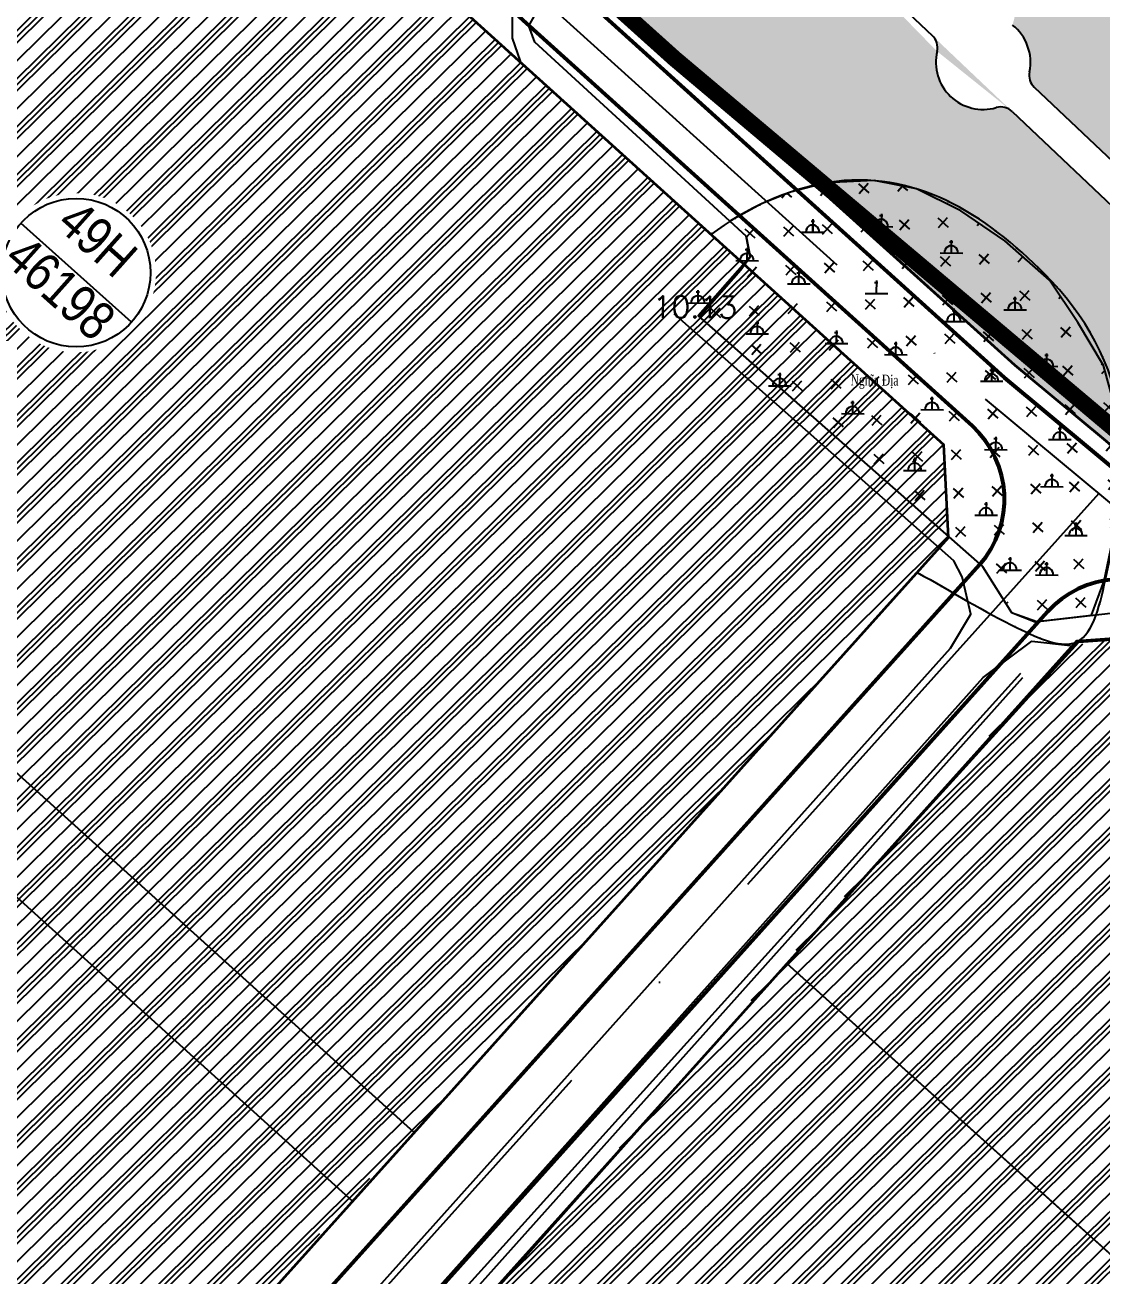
# Model space of a CAD drawing. Extents: x 577299 to 581055, y 2342699 to 2346415.
# Drawn here: x 578323.1 to 578519.8, y 2345649.6 to 2345878.1 of the extents above; entities that cross this region are included whole.
import ezdxf

# ---------------------------------------------------------------- set-up
doc = ezdxf.new("R2010")
doc.units = 0
doc.header["$LTSCALE"] = 10
doc.header["$MEASUREMENT"] = 0
doc.set_wipeout_variables(frame=1)
for name, pattern in [('ACAD_ISO10W100', [18, 12, -3, 0, -3]), ('CENTER', [2, 1.25, -0.25, 0.25, -0.25]), ('DOTX2', [0.5, 0, -0.5]), ('DUONGDUT', [0.1875, 0.125, -0.0625])]:
    doc.linetypes.add(name, pattern=pattern)
for name, color, linetype, lineweight in [('bo-tdc', 32, 'Continuous', 50), ('dqh', 7, 'Continuous', 60), ('r-g-t-ke', 7, 'Continuous', 20), ('whe', 142, 'Continuous', 35), ('wlong-duong', 40, 'Continuous', 53)]:
    doc.layers.add(name, color=color, linetype=linetype, lineweight=lineweight)
for name, color, linetype in [('BoCo', 103, 'Continuous'), ('cayxanh', 74, 'Continuous'), ('CHU', 8, 'Continuous'), ('dientich', 11, 'Continuous'), ('HTCN', 192, 'Continuous'), ('HTDatTrong', 112, 'Continuous'), ('HTNghiaDia', 9, 'Continuous'), ('HTRanhTN', 147, 'Continuous'), ('KYHIEU', 2, 'Continuous'), ('Lopcaodo', 7, 'Continuous'), ('Lopduong', 7, 'Continuous'), ('NEN', 8, 'Continuous'), ('POINT', 8, 'Continuous'), ('RANHGIOI', 8, 'DOTX2'), ('Tim dg', 6, 'CENTER')]:
    doc.layers.add(name, color=color, linetype=linetype)
doc.styles.add('CHUHOA', font='VHARIALN.TTF')
doc.styles.add('CHUNHO', font='romans.shx')
doc.styles.add('ROMAND', font='romand', dxfattribs={"width": 0.7, "height": 1, "bigfont": 'vnd'})
doc.linetypes.add('BOCAP_XAY', pattern='A,0.75,[147,LTTLL.SHX,S=0.1,R=0,X=0,Y=0],0.75', length=1.5)
pattern_1 = [(44.58224144658647, (-17089.49387132749, 4285.578996322351), (-4.387077063733642, 4.451522754840438), []), (44.58224144658647, (-17090.0422559604, 4286.135436666897), (-4.387077063733642, 4.451522754840438), []), (44.58224144658647, (-17090.59064059355, 4286.691877011443), (-4.387077063733642, 4.451522754840438), []), (44.58224144658647, (-17092.2357944923, 4288.361198044266), (-4.387077063733642, 4.451522754840438), [])]
pattern_2 = [(318.2146699745364, (579255.8355675586, 2345385.64402831), (1.442671834009721, 1.614372318174636), [1.25, -1.25]), (18.21466997453639, (579255.8355675586, 2345385.64402831), (-0.6767515217007483, 2.056576616664023), [1.25, -1.25]), (78.2146699745364, (579257.0229326254, 2345386.034750987), (-2.11942335571047, 0.4422042984893877), [1.25, -1.25])]

# ---------------------------------------------------------------- blocks, each defined once
blk = doc.blocks.new('dct')
at = {"layer": 'Lopcaodo', "style": 'CHUNHO'}
blk.add_attdef('CAO_DO', (0, 0), '', height=4, dxfattribs=at)
blk = doc.blocks.new('KH1')
blk.add_wipeout([(-9.815119456102618, 12.404740682925475), (-7.928703719729572, 13.630616989834209), (-6.2936617965533905, 14.440019016168051), (-4.990080078460707, 14.941880748275345), (-3.044045688846083, 15.479942078704141), (-1.6776825051704556, 15.717712344924973), (0.6337484963214628, 15.871199986289284), (0.6338390846552322, 15.871199985577611), (2.707968272994698, 15.747705651788497), (4.264333061747788, 15.49003355722894), (5.932968518104801, 15.048646055482408), (8.148035402664583, 14.173775639725346), (9.750643573235187, 13.305567916785371), (11.432544526336198, 12.13691817495312), (13.033011343902768, 10.712735401930697), (14.252265038467932, 9.350260761654248), (15.372318226482388, 7.790299001081667), (16.15638603063238, 6.429811262014283), (17.216303460202514, 3.9225681688419805), (17.75712989380162, 1.9085119984362997), (18.055526878773183, -0.17075637020022327), (18.1148684198123, -1.6099199372964215), (17.902499176973883, -4.3264993486354335), (17.43264955666622, -6.445876608543406), (16.65104186108533, -8.612481399515094), (15.720640707677818, -10.440278774586742), (13.845997719605073, -13.056579896551165), (12.145833946884872, -14.765201855953867), (10.189406421313489, -16.248190169707442), (7.410489096666792, -17.724054745070433), (5.4833893786393695, -18.40487564161338), (3.5570247796099324, -18.844884676209176), (0.6337484964899325, -19.091039860894025), (-2.1303580842449055, -18.871126980138676), (-3.947856328314831, -18.479965906793954), (-5.712765514219493, -17.89829965082342), (-7.110599306181582, -17.282017145322786), (-8.465822403928197, -16.53598315617877), (-10.165047533860744, -15.356758049176381), (-10.165047533860744, -15.356758049176381), (-12.946862911990596, -12.617033435934104), (-14.185428233028558, -10.882543884214865), (-15.363752714218656, -8.657579748098023), (-16.13676136185695, -6.5434331753345525), (-16.760585714776546, -3.3496587447714887), (-16.76058571463039, -1.609919936667339), (-16.639835790760607, 1.0757531002613305), (-16.228061740090737, 3.0019028418333207), (-15.032075385260196, 6.147110157236604), (-13.344101922620645, 8.888139475993455), (-12.056425908261755, 10.412934439835649)])
blk.add_line((16.90621199877933, -1.609919938258827), (-15.63871500501409, -1.609911752399057))
blk.add_circle((0.6337484971154481, -1.609919938258827), 16.2724635018339)

msp = doc.modelspace()

# ---------------------------------------------------------------- hatches: boundary and pattern name
at = {"layer": 'HTCN'}
h = msp.add_hatch(dxfattribs=at)
h.set_pattern_fill('PLASTI', color=256, scale=24.99999999999999, angle=44.58224144658647, style=0)
h.set_pattern_definition(pattern_1)
h.paths.add_polyline_path([(578394.2235678975, 2345675.766793773), (578491.8226948855, 2345784.44452277), (578490.938201698, 2345801.419122247), (578451.8869196936, 2345836.65017546), (578277.3390341199, 2345994.478033833), (578171.3177525343, 2345877.286940878), (578263.7799382685, 2345793.706705291)])
h = msp.add_hatch(dxfattribs=at)
h.set_pattern_fill('PLASTI', color=256, scale=24.99999999999999, angle=44.58224144658647, style=0)
h.set_pattern_definition(pattern_1)
h.paths.add_polyline_path([(578382.5689621547, 2345663.548985162), (578393.8895327654, 2345676.066777381), (578263.779505319, 2345793.706228075), (578171.3653584488, 2345877.243908004), (578123.7302925219, 2345823.30133154), (578152.34319402, 2345798.040766108), (578193.0589942925, 2345761.171846921), (578193.816051159, 2345760.529797799), (578230.5790825495, 2345801.236213697)])
h = msp.add_hatch(dxfattribs=at)
h.set_pattern_fill('PLASTI', color=256, scale=24.99999999999999, angle=44.58224144658647, style=0)
h.set_pattern_definition(pattern_1)
h.paths.add_polyline_path([(578193.4425615566, 2345760.849469814), (578230.5790825498, 2345801.236213696), (578382.5827723728, 2345663.568555484), (578345.6015625279, 2345622.684472004)])
h = msp.add_hatch(dxfattribs=at)
h.set_pattern_fill('PLASTI', color=256, scale=24.99999999999999, angle=44.58224144658647, style=0)
h.set_pattern_definition(pattern_1)
h.paths.add_polyline_path([(578461.9811940875, 2345706.891129972), (578514.0793424817, 2345764.723725272), (578531.7124617405, 2345767.418201692), (578712.2626409787, 2345616.216133642), (578645.0609580134, 2345542.468589077)])
h = msp.add_hatch(dxfattribs=at)
h.set_pattern_fill('PLASTI', color=256, scale=24.99999999999999, angle=44.58224144658647, style=0)
h.set_pattern_definition(pattern_1)
h.paths.add_polyline_path([(578395.8088445088, 2345632.627738406), (578461.9811940875, 2345706.891129972), (578574.8752671361, 2345605.501823232), (578525.0804812945, 2345549.696777778), (578511.7672440165, 2345534.629468193), (578492.567075111, 2345545.37177739)])
at = {"layer": 'HTNghiaDia'}
h = msp.add_hatch(dxfattribs=at)
h.set_pattern_fill('CROSS', color=256, scale=20, angle=-0.4177585534135331, style=0)
h.set_pattern_definition([(318.214698799504, (577864.8250266477, 2342974.837828133), (7.059940855506524, 0.3965288347015838), [2.5, -7.499999999999999]), (48.214698799504, (577864.9241588567, 2342973.072842919), (-0.396528834701583, 7.059940855506524), [2.5, -7.5])])
h.paths.add_polyline_path([(578517.9261360331, 2345770.263405846), (578520.2166805058, 2345776.566046924), (578522.5333332461, 2345787.64145487), (578523.5412750128, 2345797.832665077), (578522.3890359122, 2345807.460628172), (578520.0774534203, 2345815.858581346), (578515.3901378512, 2345823.746794221), (578510.2387339959, 2345831.457868303), (578502.0929533986, 2345838.633399736), (578494.0253065217, 2345844.163056389), (578485.9515234202, 2345848.155616461), (578478.1958920367, 2345849.656579559), (578469.457340444, 2345849.254564252), (578462.9510856532, 2345847.57089527), (578457.6618671012, 2345845.411358913), (578451.8860546139, 2345842.225097978), (578454.8547670958, 2345839.498612013), (578455.5573546626, 2345835.736389304), (578446.0787341297, 2345824.982743256), (578498.0242381643, 2345779.196251962), (578503.2931420752, 2345770.797612097), (578507.9219282765, 2345769.119399148)])

# ---------------------------------------------------------------- linework, layer by layer
at = {"layer": 'bo-tdc', "extrusion": (-8.808610510276466e-05, -0.0001148996954278032, 0.999999989519449), "elevation": 1.012935231941128}
msp.add_lwpolyline([(578366.1967044306, 2346120.224133425), (578344.9417624411, 2346100.018119358), (578698.9523888202, 2345746.676353069), (578706.1150847514, 2345746.5891494), (578720.1223858071, 2345759.905192432), (578720.207330811, 2345766.882367137)], close=True, dxfattribs=at)
at = {"layer": 'BoCo'}
for p, q in [((578461.9931152761, 2345901.640057565), (578488.8476759403, 2345876.13387891)), ((578507.4533807556, 2345866.737375119), (578530.0476251226, 2345845.277599977)), ((578503.4246463901, 2345862.288826027), (578525.91560982, 2345840.92714603)), ((578503.925981751, 2345815.96496533), (578519.8224911392, 2345802.732668112))]:
    msp.add_line(p, q, dxfattribs=at)
for centre, radius, start, end in [((578498.1205797056, 2345871.300677129), 8.646279450691885, 348.1675430027205, 51.64407087507088), ((578486.7816682889, 2345873.958651936), 2.999999999999999, 346.8073897841729, 46.47514203253527), ((578498.1205797056, 2345871.300677129), 8.646279450691885, 166.8073897841729, 286.1428942623927), ((578509.5193884072, 2345868.912602093), 2.999999999999999, 168.1675430027206, 226.4751420325352), ((578501.3586387387, 2345860.113599053), 2.999999999999999, 46.47514203253527, 106.1428942623927)]:
    msp.add_arc(centre, radius, start, end, dxfattribs=at)
at = {"layer": 'dientich', "extrusion": (-1.381174473628854e-05, 2.811900348554129e-05, 0.9999999995092786)}
for points, elevation in [([(578193.7998148198, 2345760.521184082), (578230.579026339, 2345801.235513032), (578382.9620299137, 2345663.2263029), (578346.1278417718, 2345622.21101878)], 0.3565419378056873), ([(578462.2662403326, 2345706.633475606), (578515.6232821617, 2345765.32190133), (578532.7053330875, 2345766.561092271), (578713.0207991411, 2345616.506617422), (578645.3460043396, 2345542.210934645)], 57.96935986086837), ([(578396.0938907762, 2345632.37008401), (578462.2662403326, 2345706.633475606), (578575.1603134314, 2345605.244168826), (578525.365527606, 2345549.43912335), (578512.0522903323, 2345534.371813758), (578492.8521214222, 2345545.114122961)], 57.96935986086843), ([(578095.8396600923, 2345484.665413554), (578155.1180549727, 2345431.699009521), (578173.8506778601, 2345430.407554031), (578346.1274273002, 2345622.21055733), (578274.8018229277, 2345687.372976017)], 0.3565419378056234)]:
    msp.add_lwpolyline(points, close=True, dxfattribs=dict(at, elevation=elevation))
at = {"layer": 'HTNghiaDia', "extrusion": (0.002985593538664525, 0.01006426586085886, 0.9999448968737746)}
for p, q in [((578479.2215784206, 2345843.294896567), (578479.8226590648, 2345843.290725105)), ((578479.2232829703, 2345843.293990185), (578479.824363455, 2345843.289818517)), ((578479.5333120048, 2345843.619984994), (578479.5170480947, 2345841.26648773)), ((578479.5350161784, 2345843.619078123), (578479.5187543831, 2345841.265583618)), ((578466.6886042885, 2345842.26876213), (578467.2896849324, 2345842.264590669)), ((578466.6903131518, 2345842.267861377), (578467.2913936365, 2345842.263689707)), ((578467.0003378729, 2345842.593850559), (578466.984073963, 2345840.240353295)), ((578467.0020463599, 2345842.592949314), (578466.9857845644, 2345840.239454809)), ((578477.4945648662, 2345841.272906481), (578481.6157391728, 2345841.244305793)), ((578477.4962716959, 2345841.272003076), (578481.6174449129, 2345841.243400965)), ((578464.9615907341, 2345840.246772046), (578469.0827650409, 2345840.218171356)), ((578464.9633018777, 2345840.245874267), (578469.0844750947, 2345840.217272155)), ((578491.9940594258, 2345838.478093064), (578492.5951400697, 2345838.473921602)), ((578491.995764836, 2345838.477187806), (578492.5968453209, 2345838.473016137)), ((578492.3057930095, 2345838.803181492), (578492.2895290991, 2345836.449684227)), ((578492.3074980441, 2345838.802275742), (578492.2912362481, 2345836.448781238)), ((578454.6844574183, 2345837.067350619), (578455.285538062, 2345837.063179158)), ((578454.686174196, 2345837.066460189), (578455.2872546806, 2345837.062288519)), ((578454.9961910024, 2345837.392439047), (578454.9799270921, 2345835.038941784)), ((578454.9979074039, 2345837.391548127), (578454.9816456083, 2345835.038053621)), ((578490.2670458709, 2345836.456102979), (578494.3882201782, 2345836.427502289)), ((578490.2687535624, 2345836.455200697), (578494.3899267786, 2345836.426598585)), ((578452.9574438629, 2345835.045360535), (578457.0786181702, 2345835.016759845)), ((578452.9591629216, 2345835.044473079), (578457.0803361384, 2345835.015870968)), ((578464.1190381818, 2345832.830268176), (578464.7201188258, 2345832.826096714)), ((578464.1207562042, 2345832.82937937), (578464.7218366887, 2345832.8252077)), ((578464.4307717662, 2345833.155356605), (578464.4145078559, 2345830.80185934)), ((578464.4324894126, 2345833.154467307), (578464.4162276168, 2345830.800972802)), ((578445.7227991221, 2345829.341603724), (578446.3238797663, 2345829.337432262)), ((578446.034532706, 2345829.666692151), (578446.0182687959, 2345827.313194888)), ((578462.392024627, 2345830.808278092), (578466.513198934, 2345830.779677402)), ((578462.3937449306, 2345830.80739226), (578466.5149181467, 2345830.778790148)), ((578443.9957855677, 2345827.319613639), (578448.1169598743, 2345827.291012949)), ((578503.6127912395, 2345828.106298852), (578504.2138718835, 2345828.102127391)), ((578503.6145028044, 2345828.105401623), (578504.2155832893, 2345828.101229954)), ((578503.9245248237, 2345828.43138728), (578503.9082609136, 2345826.077890016)), ((578503.9262360123, 2345828.430489559), (578503.9099742167, 2345826.076995054)), ((578492.4631271181, 2345825.957451846), (578493.0642077611, 2345825.953280385)), ((578492.4648436285, 2345825.956561068), (578493.0659241132, 2345825.952389399)), ((578492.774860702, 2345826.282540274), (578492.7585967912, 2345823.92904301)), ((578492.7765768366, 2345826.281649005), (578492.7603150408, 2345823.928154499)), ((578501.8857776851, 2345826.084308769), (578506.0069519919, 2345826.055708078)), ((578501.8874915303, 2345826.083414513), (578506.0086647475, 2345826.054812401)), ((578456.5408555304, 2345823.70352944), (578457.1419361744, 2345823.699357978)), ((578456.8525891141, 2345824.028617867), (578456.8363252038, 2345821.675120603)), ((578471.314998267, 2345822.259863319), (578471.2987343566, 2345819.906366055)), ((578471.3167238196, 2345822.258984334), (578471.3004620238, 2345819.905489828)), ((578490.736113563, 2345823.935461761), (578494.8572878696, 2345823.906861071)), ((578490.7378323541, 2345823.934573958), (578494.8590055706, 2345823.905971846)), ((578454.8138419758, 2345821.681539355), (578458.9350162821, 2345821.652938665)), ((578469.2762511282, 2345819.912784806), (578473.3974254357, 2345819.884184117)), ((578469.2779793378, 2345819.911909287), (578473.3991525539, 2345819.883307176)), ((578471.0032646833, 2345821.934774891), (578471.604345327, 2345821.93060343)), ((578471.0049906119, 2345821.933896397), (578471.6060710964, 2345821.929724728)), ((578481.8442220758, 2345819.912874868), (578482.445302719, 2345819.908703405)), ((578481.8459468817, 2345819.911994909), (578482.4470273664, 2345819.90782324)), ((578482.1559556597, 2345820.237963295), (578482.1396917494, 2345817.884466031)), ((578482.1576800894, 2345820.237082846), (578482.141418294, 2345817.883588341)), ((578480.1172085213, 2345817.890884783), (578484.2383828275, 2345817.862284093)), ((578480.1189356074, 2345817.890007799), (578484.2401088243, 2345817.861405687)), ((578509.3876356052, 2345817.773778465), (578509.9887162484, 2345817.769607002)), ((578509.3893548714, 2345817.77289128), (578509.990435356, 2345817.768719611)), ((578509.6993691893, 2345818.098866892), (578509.6831052788, 2345815.745369628)), ((578509.7010880797, 2345818.097979217), (578509.6848262842, 2345815.744484711)), ((578499.659087203, 2345815.387046988), (578499.6428232924, 2345813.033549724)), ((578499.6608112438, 2345815.386166031), (578499.644549448, 2345813.032671527)), ((578507.6606220503, 2345815.751788379), (578511.7817963574, 2345815.72318769)), ((578507.6623435975, 2345815.75090417), (578511.783516814, 2345815.722302059)), ((578460.6506045503, 2345814.21868146), (578461.2516851937, 2345814.214509998)), ((578460.9623381337, 2345814.543769888), (578460.9460742238, 2345812.190272624)), ((578497.6203400639, 2345813.039968476), (578501.7415143708, 2345813.011367787)), ((578497.6220667616, 2345813.039090985), (578501.7432399779, 2345813.010488873)), ((578499.3473536184, 2345815.061958561), (578499.9484342625, 2345815.057787099)), ((578499.349078035, 2345815.061078094), (578499.9501585199, 2345815.056906425)), ((578458.9235909956, 2345812.196691376), (578463.0447653024, 2345812.168090686)), ((578473.9767278961, 2345809.119757594), (578474.5778085398, 2345809.115586131)), ((578474.2884614803, 2345809.444846021), (578474.27219757, 2345807.091348757)), ((578488.456425936, 2345809.852821378), (578489.0575065799, 2345809.848649917)), ((578488.4581579722, 2345809.851950852), (578489.0592384571, 2345809.847779182)), ((578488.7681595199, 2345810.177909805), (578488.7518956098, 2345807.824412542)), ((578488.7698911806, 2345810.177038788), (578488.753629385, 2345807.823544283)), ((578472.2497143415, 2345807.097767509), (578476.3708886486, 2345807.069166819)), ((578486.7294123811, 2345807.830831294), (578490.8505866884, 2345807.802230604)), ((578486.7311466981, 2345807.829963742), (578490.8523199153, 2345807.80136163)), ((578511.7995990152, 2345804.406101696), (578512.4006796584, 2345804.401930234)), ((578511.8013296151, 2345804.405229296), (578512.4024100997, 2345804.401057626)), ((578512.1113325988, 2345804.731190124), (578512.0950686885, 2345802.37769286)), ((578512.1130628232, 2345804.730317233), (578512.0968010277, 2345802.376822727)), ((578500.0963014127, 2345802.54065738), (578500.6973820571, 2345802.536485919)), ((578500.0980368545, 2345802.539791295), (578500.6991173392, 2345802.535619626)), ((578500.4080349966, 2345802.865745808), (578500.3917710865, 2345800.512248544)), ((578500.4097700627, 2345802.864879233), (578500.3935082669, 2345800.511384727)), ((578510.0725854605, 2345802.384111612), (578514.1937597669, 2345802.355510922)), ((578510.0743183407, 2345802.383242186), (578514.1954915577, 2345802.354640075)), ((578498.3692878578, 2345800.518667296), (578502.4904621646, 2345800.490066606)), ((578498.3710255804, 2345800.517804186), (578502.492198797, 2345800.489202074)), ((578485.3176682, 2345798.748608849), (578485.9187488442, 2345798.744437388)), ((578485.6294017839, 2345799.073697276), (578485.6131378736, 2345796.720200013)), ((578483.5906546453, 2345796.726618765), (578487.711828952, 2345796.698018074)), ((578510.3490121053, 2345795.793394074), (578510.9500927485, 2345795.789222613)), ((578510.3507508207, 2345795.79253226), (578510.9518313052, 2345795.788360591)), ((578510.6607456882, 2345796.118482502), (578510.6444817786, 2345793.764985238)), ((578510.6624840284, 2345796.117620196), (578510.6462222328, 2345793.764125692)), ((578508.6219985504, 2345793.77140399), (578512.7431728574, 2345793.7428033)), ((578508.6237395464, 2345793.77054515), (578512.7449127636, 2345793.741943038)), ((578498.3427766436, 2345790.591997057), (578498.943857287, 2345790.587825595)), ((578498.3445232743, 2345790.591145567), (578498.9456037588, 2345790.586973898)), ((578498.654510227, 2345790.917085485), (578498.6382463172, 2345788.563588221)), ((578498.6562564815, 2345790.916233504), (578498.6399946865, 2345788.562738999)), ((578496.6157630889, 2345788.570006973), (578500.7369373953, 2345788.541406283)), ((578496.6175120005, 2345788.569158458), (578500.7386852168, 2345788.540556345)), ((578514.7403896868, 2345786.863147852), (578515.3414703307, 2345786.858976391)), ((578514.7421352211, 2345786.862294933), (578515.3432157058, 2345786.858123263)), ((578515.0521232707, 2345787.18823628), (578515.0358593601, 2345784.834739016)), ((578515.0538684293, 2345787.187382869), (578515.0376066337, 2345784.833888365)), ((578513.0133761321, 2345784.841157768), (578517.1345504392, 2345784.812557078)), ((578513.015123947, 2345784.840307822), (578517.136297164, 2345784.811705711)), ((578502.7264623987, 2345780.548691731), (578503.3275430421, 2345780.54452027)), ((578503.0381959826, 2345780.873780158), (578503.021932072, 2345778.520282894)), ((578509.4020972461, 2345779.667528882), (578510.0031778899, 2345779.66335742)), ((578509.4038506784, 2345779.666686264), (578510.0049311626, 2345779.662514594)), ((578509.7138308303, 2345779.992617309), (578509.6975669197, 2345777.639120045)), ((578509.715583886, 2345779.9917742), (578509.6993220903, 2345777.638279696)), ((578500.9994488438, 2345778.526701646), (578505.1206231504, 2345778.498100957)), ((578507.6750836913, 2345777.645538798), (578511.7962579983, 2345777.616938109)), ((578507.676839404, 2345777.644699153), (578511.7980126205, 2345777.616097042))]:
    msp.add_line(p, q, dxfattribs=at)
at = {"layer": 'HTNghiaDia'}
msp.add_lwpolyline([(578517.9261360331, 2345770.263405846), (578520.2166805058, 2345776.566046924), (578522.5333332461, 2345787.64145487), (578523.5412750128, 2345797.832665077), (578522.3890359122, 2345807.460628172), (578520.0774534203, 2345815.858581346), (578515.3901378512, 2345823.746794221), (578510.2387339959, 2345831.457868303), (578502.0929533986, 2345838.633399736), (578494.0253065217, 2345844.163056389), (578485.9515234202, 2345848.155616461), (578478.1958920367, 2345849.656579559), (578469.457340444, 2345849.254564252), (578462.9510856532, 2345847.57089527), (578457.6618671012, 2345845.411358913), (578451.8860546139, 2345842.225097978), (578454.8547670958, 2345839.498612013), (578455.5573546626, 2345835.736389304), (578446.0787341297, 2345824.982743256), (578498.0242381643, 2345779.196251962), (578503.2931420752, 2345770.797612097), (578507.9219282765, 2345769.119399148)], close=True, dxfattribs=at)
at = {"layer": 'HTNghiaDia', "extrusion": (0.002985593538664524, 0.01006426586085886, 0.9999448968737746)}
for centre in [(578464.4029770255, 2345704.14898802, 25334.75939173086), (578464.3822670277, 2345704.072515299, 25342.26816281799), (578476.9360378578, 2345705.175174429, 25334.75939173088), (578476.9151773321, 2345705.098203233, 25342.31713021989), (578452.39862034, 2345698.947313066, 25334.75939173088), (578452.3781865179, 2345698.871754914, 25342.17832010779), (578489.7084310441, 2345700.358126965, 25334.75939173087), (578489.6876005596, 2345700.281255247, 25342.30735767704), (578461.8331158283, 2345694.71001602, 25334.75939173088), (578461.8127254457, 2345694.63460172, 25342.16418902438), (578443.4366899332, 2345691.221174872, 25334.75939173086), (578501.3269029651, 2345689.985807435, 25334.75939173086), (578501.3062872419, 2345689.909646912, 25342.23749383599), (578490.1771245692, 2345687.836851589, 25334.75939173087), (578490.156681434, 2345687.761262598, 25342.18135001952), (578454.2546251309, 2345685.582815028, 25334.75939173087), (578468.7170455958, 2345683.813970894, 25334.75939173086), (578468.6969310951, 2345683.739470189, 25342.07444206609), (578479.5579905497, 2345681.791968463, 25334.75939173087), (578479.5378368859, 2345681.717338066, 25342.08718238291), (578507.1014625687, 2345679.652763719, 25334.75939173086), (578507.0811155953, 2345679.577493167, 25342.15006758525), (578458.36410744, 2345676.097486653, 25334.75939173087), (578497.0610543357, 2345676.940806465, 25334.75939173088), (578497.0408870829, 2345676.866131066, 25342.09160306125), (578471.6901369585, 2345670.998304534, 25334.75939173087), (578486.1699215682, 2345671.731405447, 25334.75939173085), (578486.1500202159, 2345671.657610588, 25342.00510337916), (578497.8096291901, 2345664.4188711, 25334.75939173087), (578497.789846662, 2345664.34546973, 25341.96644894504), (578509.513035017, 2345666.284409895, 25334.75939173088), (578509.493083538, 2345666.210449045, 25342.02140965138), (578483.0308161504, 2345660.626630505, 25334.75939173087), (578508.0621828218, 2345657.671266054, 25334.75939173088), (578508.0425145463, 2345657.598243042, 25341.92928102945), (578496.0557375364, 2345652.469605592, 25334.75939173087), (578496.0363454572, 2345652.397497215, 25341.83943204713), (578512.4533116146, 2345648.740567526, 25334.75939173088), (578512.4338812814, 2345648.668332471, 25341.85187640929), (578500.4391410202, 2345642.425791588, 25334.75939173087), (578507.1147791434, 2345641.544584108, 25334.75939173085), (578507.0956244055, 2345641.473261694, 25341.76222301227)]:
    msp.add_arc(centre, 1.226900389056768, 355.329465551033, 183.8752521347927, dxfattribs=at)
at = {"layer": 'HTNghiaDia'}
msp.add_open_spline([(578486.0926812158, 2345778.105522244, -2.910264496917739), (578492.3103672131, 2345774.54557552, -4.448063065644964), (578502.7807048231, 2345768.33620742, -6.224468613703127), (578517.2576512834, 2345762.143936836, 15.61625328987807), (578521.5125590283, 2345781.331378903, -8.580809356537577), (578526.5228811232, 2345807.872407142, -2.387170744126571), (578516.7721743202, 2345825.15521255, 8.684698265004974), (578509.3402425384, 2345832.616690009, 8.283980476376959), (578504.0564591363, 2345837.921479114, 7.999087387690472), (578492.2876503565, 2345847.661993537, 8.133102203448138), (578470.7586703224, 2345851.908827018, 7.853758792700567), (578454.7379185129, 2345844.58605317, 9.769828809276666), (578448.3968755649, 2345839.816540104, 10.25267602241032)], degree=3, knots=[158.6680937300512, 158.6680937300512, 158.6680937300512, 158.6680937300512, 179.7249125943551, 194.7474289447836, 211.6657561896866, 239.7525203741694, 271.3691374543127, 271.3691374543127, 271.3691374543127, 293.8471904617395, 315.5544984938625, 336.1419954561703, 336.1419954561703, 336.1419954561703, 336.1419954561703], dxfattribs=at)
at = {"layer": 'HTNghiaDia', "extrusion": (0.002985593538664527, 0.01006426586085886, 0.9999448968737746)}
for p in [(578479.5194200799, 2345841.266451952, -1.515580159017111), (578466.9864459482, 2345840.240317517, -1.467831871579256), (578492.2919010858, 2345836.44964845, -1.505235434699478), (578454.9822990773, 2345835.038906006, -1.379639120246429), (578464.4168798414, 2345830.801823563, -1.365163021756109), (578503.9106328993, 2345826.077854238, -1.435535910274701), (578492.7609687767, 2345823.929007232, -1.380617951394391), (578471.301106343, 2345819.906330276, -1.276056472754453), (578482.142063735, 2345817.884430253, -1.288074887971141), (578509.6854772647, 2345815.74533385, -1.348783235752058), (578499.6451952781, 2345813.033513946, -1.291511402392735), (578488.7542675955, 2345807.824376764, -1.206564696736371), (578512.0974406742, 2345802.377657082, -1.221441508262763), (578500.3941430727, 2345800.512212766, -1.167722930953494), (578510.6468537641, 2345793.76494946, -1.130425050775421), (578515.0382313463, 2345784.834703239, -1.053655316882078)]:
    msp.add_point(p, dxfattribs=at)
at = {"layer": 'HTRanhTN', "linetype": 'BOCAP_XAY', "ltscale": 0.5}
for points in [[(578504.9396680477, 2345759.617309765), (578392.757051144, 2345635.40795377)], [(578393.8088287413, 2345634.139251329), (578505.3912239578, 2345758.868997491)]]:
    msp.add_lwpolyline(points, dxfattribs=at)
at = {"layer": 'Lopduong'}
for points in [[(578418.1389553635, 2345889.718649157), (578412.1111838575, 2345880.171345052), (578412.1266419666, 2345875.708113707), (578413.5496303104, 2345871.449625222)], [(578446.3390298267, 2345824.753309989), (578453.8651117561, 2345833.377665083), (578455.5573546621, 2345835.736389304), (578454.8547670958, 2345839.498612013), (578416.258194844, 2345874.94596948), (578415.1789081316, 2345877.927918036), (578420.493867367, 2345887.366416504)], [(578381.4779745429, 2345640.650331095), (578492.1333665783, 2345764.285807135), (578495.8574596297, 2345770.456818069), (578494.2973158872, 2345777.300375294), (578492.7685525997, 2345780.21859938), (578441.6691873875, 2345825.298157194)], [(578446.3390298267, 2345824.753309989), (578498.0242381643, 2345779.196251962)], [(578498.0242381643, 2345779.196251962), (578503.293142075, 2345770.797612097)], [(578503.293142075, 2345770.797612097), (578507.6047560524, 2345769.083129695)], [(578507.6047560524, 2345769.083129695), (578528.2475160139, 2345771.443681998), (578533.859128654, 2345770.135731854), (578577.5440376941, 2345734.030256825)], [(578388.2110156287, 2345635.831111062), (578498.1344387305, 2345758.924909633), (578507.0420178163, 2345765.555138952)], [(578507.0420178163, 2345765.555138952), (578514.0771143599, 2345764.719822469)]]:
    msp.add_lwpolyline(points, dxfattribs=at)
at = {"layer": 'NEN', "ltscale": 0.5, "extrusion": (0.002985593538664525, 0.01006426586085886, 0.9999448968737746)}
for p, q in [((578478.6153982698, 2345831.38852985), (578478.59913436, 2345829.035032586)), ((578478.6171136601, 2345831.387637609), (578478.6008518648, 2345829.034143104)), ((578476.576651131, 2345829.041451337), (578480.6978254379, 2345829.012850648)), ((578476.5783691776, 2345829.040562562), (578480.6995423944, 2345829.011960451)), ((578478.3036646859, 2345831.063441422), (578478.9047453292, 2345831.05926996)), ((578478.3053804515, 2345831.062549672), (578478.9064609364, 2345831.058378003))]:
    msp.add_line(p, q, dxfattribs=at)
at = {"layer": 'POINT', "extrusion": (0.002985593538664527, 0.01006426586085886, 0.9999448968737746)}
msp.add_point((578478.601506345, 2345829.034996807, -1.389732090638609), dxfattribs=at)
at = {"layer": 'RANHGIOI'}
msp.add_open_spline([(578486.0934686698, 2345778.106393689, -2.909879312374619), (578492.3117010114, 2345774.546155437, -4.447893607526145), (578502.7825881969, 2345768.336380637, -6.225212480766263), (578517.2600232675, 2345762.143901058, 15.6162465677984), (578521.5149310126, 2345781.331343126, -8.580816078617579), (578526.5252531078, 2345807.872371363, -2.387177466205379), (578516.7745463047, 2345825.155176774, 8.68469154292571), (578509.3426145227, 2345832.616654233, 8.283973754297753), (578504.0588311208, 2345837.921443337, 7.999080665611266), (578492.2900223418, 2345847.661957761, 8.133095481368136), (578470.7605835767, 2345851.90888173, 7.853746118496041), (578454.7392449267, 2345844.585539473, 9.769947138673066), (578448.3979722904, 2345839.815545091, 10.25276640207456)], degree=3, knots=[158.6663050089078, 158.6663050089078, 158.6663050089078, 158.6663050089078, 179.7249125943551, 194.7474289447836, 211.6657561896866, 239.7525203741694, 271.3691374543127, 271.3691374543127, 271.3691374543127, 293.8471904617395, 315.5544984938625, 336.1433756075292, 336.1433756075292, 336.1433756075292, 336.1433756075292], dxfattribs=at)
at = {"layer": 'Tim dg', "linetype": 'ACAD_ISO10W100', "ltscale": 0.8}
for p, q in [((578498.5187472333, 2345809.731782169), (578876.909376374, 2345494.758403617)), ((578519.2188451057, 2345792.500964963), (578355.1725978109, 2345609.833617859))]:
    msp.add_line(p, q, dxfattribs=at)
at = {"layer": 'whe'}
for p, q in [((578503.925981751, 2345815.96496533), (578862.1379308775, 2345517.788374347)), ((578491.8226948855, 2345784.44452277), (578490.938201698, 2345801.419122247)), ((578491.8226948855, 2345784.44452277), (578344.0124267661, 2345619.856121651)), ((578515.2153886822, 2345765.593590911), (578366.3327688552, 2345599.811114067)), ((578515.2153886822, 2345765.593590911), (578532.4562669168, 2345766.844581596))]:
    msp.add_line(p, q, dxfattribs=at)
at = {"layer": 'whe', "extrusion": (-8.808610510276466e-05, -0.0001148996954278032, 0.999999989519449)}
for points, elevation in [([(578668.5393048744, 2345752.306606655), (578250.6880336709, 2346169.368398622)], 1.01293523194073), ([(578313.525451848, 2346131.375072644), (578698.9523888202, 2345746.676353069), (578706.1150847514, 2345746.5891494), (578720.1223858071, 2345759.905192432), (578720.207330811, 2345766.882367137), (578395.1796053938, 2346091.295992133)], 1.012935231941356), ([(578488.3594355136, 2345735.595232605), (578515.3598697433, 2345765.604198659), (578532.442069276, 2345766.843675683), (578532.4137621998, 2345766.789169108)], 1.012935231940673)]:
    msp.add_lwpolyline(points, dxfattribs=dict(at, elevation=elevation))
at = {"layer": 'wlong-duong'}
for p, q in [((578501.9597146437, 2345813.698353267), (578863.3766183842, 2345512.853949449)), ((578497.4251354027, 2345779.458163413), (578349.5925122884, 2345614.844869755)), ((578509.8932359274, 2345770.892053854), (578360.7526833329, 2345604.822365963))]:
    msp.add_line(p, q, dxfattribs=at)
at = {"layer": 'wlong-duong', "extrusion": (-8.808610510276466e-05, -0.0001148996954278032, 0.999999989519449), "elevation": 1.012935231940958}
msp.add_lwpolyline([(578669.6707905142, 2345755.41589343), (578255.6612778652, 2346168.643185374)], dxfattribs=at)
at = {"layer": 'wlong-duong', "extrusion": (-8.808610510276466e-05, -0.0001148996954278032, 0.999999989519449), "elevation": 1.012935231941185}
msp.add_lwpolyline([(578724.7392815612, 2345766.58108317), (578355.7701207988, 2346134.853121505, 0.03080090644815647), (578348.0930046325, 2346140.864704364), (578292.6567854536, 2346166.009536194, 0.8104664938531313), (578284.8719668214, 2346155.735785787), (578699.3656500363, 2345742.025238057)], format="xyb", dxfattribs=at)
at = {"layer": 'wlong-duong'}
for centre, start, end in [((578484.0329301497, 2345791.485167963), 318.0742560577713, 47.89135576534598), ((578523.2854411807, 2345758.865049303), 50.22591190862864, 138.0742560577714)]:
    msp.add_arc(centre, 18, start, end, dxfattribs=at)

# ---------------------------------------------------------------- block references
at = {"layer": 'HTNghiaDia'}
ref = msp.add_blockref('dct', (578446.3390298267, 2345824.753309989, 10.13000000000002), dxfattribs=dict(at, rotation=359.5822414465865))
ref.add_attrib('CAO_DO', '10.13', (578437.7654879387, 2345824.625341786, 10.13000000000002), dxfattribs={"layer": 'Lopcaodo', "height": 3.999999999999999, "rotation": 359.5822414583093, "style": 'CHUNHO'})

# ---------------------------------------------------------------- texts
at = {"layer": 'CHU', "extrusion": (0.002985593538664527, 0.01006426586085886, 0.9999448968737747), "insert": (578473.9220357344, 2345814.268070951, -1.227133865985684), "char_height": 1.999999999999999, "width": 24.94999999999999, "attachment_point": 1, "text_direction": (0.9999716685795323, -0.006939740315743737, -0.002915826232156592), "style": 'ROMAND'}
msp.add_mtext('{\\f.VnTime|b0|i0|c0|p34;NghÜa §Þa}', dxfattribs=at)

# ---------------------------------------------------------------- next in the draw order: block references
at = {"layer": 'KYHIEU', "xscale": 0.833333333333181, "yscale": 0.833333333333181, "zscale": 0.833333333333181, "rotation": 318.2146987994943}
msp.add_blockref('KH1', (578332.9872724973, 2345834.194446776), dxfattribs=at)

# ---------------------------------------------------------------- next in the draw order: hatches: boundary and pattern name
at = {"layer": 'cayxanh'}
h = msp.add_hatch(dxfattribs=at)
h.set_pattern_fill('STARS', color=256, scale=9.999999999999998, angle=-0.4177585534135331, style=0)
h.set_pattern_definition(pattern_2)
edge = h.paths.add_edge_path()
edge.add_arc((578358.2895123027, 2346012.549144359), 2.999999999999999, 133.554760255077, 226.4751420354343)
edge.add_arc((578337.7533890177, 2346034.148322037), 26.80363951411959, 313.5547602526833, 446.0197388033966)
edge.add_line((578356.2235046516, 2346010.373917385), (578383.6668500273, 2345984.308517218))
edge.add_arc((578385.7328576788, 2345986.483744191), 2.999999999999999, 226.4751420382653, 309.9252313665521)
edge.add_arc((578406.3005075995, 2345961.907112217), 29.04745647618288, 323.0250526972451, 489.9252313671358)
edge.add_arc((578340.0997943445, 2346067.870427939), 6.999999999999998, 205.8265566088781, 266.0197388035829)
edge.add_arc((578308.5759880622, 2346052.613194657), 28.02190071820903, 25.82655660705652, 65.62159940841313)
edge.add_arc((578321.3806216237, 2346080.869161877), 2.999999999999999, 166.36557204318, 245.6215994062039)
edge.add_arc((578328.7504505184, 2346081.152380494), 10.29402159617399, 90.19241207816613, 177.6396034021852)
edge.add_line((578568.2636755349, 2345852.351148997), (578328.7158809499, 2346091.446344044))
edge.add_line((578429.837162337, 2345940.45644125), (578460.3479800693, 2345911.477588171))
edge.add_arc((578431.903169988, 2345942.631668223), 2.999999999999999, 143.0250527012168, 226.4751420277335)
edge.add_arc((578462.4139877211, 2345913.652815145), 2.999999999999999, 226.4751420244871, 296.9370562655648)
edge.add_arc((578476.5028976533, 2345885.92651474), 28.10056135669953, 343.787537534128, 476.9370562656774)
edge.add_arc((578498.1205797056, 2345871.300677129), 8.646279450691885, 348.1675429989862, 411.6440708728682)
edge.add_arc((578509.5193884072, 2345868.912602093), 2.999999999999999, 168.16754299625, 226.4751420350188)
edge.add_line((578507.4533807556, 2345866.737375119), (578530.0476251222, 2345845.277599977))
edge.add_arc((578534.8683096413, 2345850.353129582), 6.999999999999998, 226.4751420327703, 296.3581658339357)
edge.add_arc((578547.7770652878, 2345824.300865323), 22.07501905640759, 69.24416166124225, 116.3581658333223)
edge.add_arc((578558.0808526804, 2345851.48888494), 6.999999999999998, 249.2441616611722, 318.0742560648788)
edge.add_line((578563.2889325009, 2345846.811716504), (578568.2636755346, 2345852.351148997))
h = msp.add_hatch(dxfattribs=at)
h.set_pattern_fill('STARS', color=256, scale=9.999999999999998, angle=-0.4177585534135331, style=0)
h.set_pattern_definition(pattern_2)
edge = h.paths.add_edge_path()
edge.add_line((578523.973811886, 2345803.033886153), (578527.057118254, 2345806.467182579))
edge.add_arc((578521.849038433, 2345811.144351016), 6.999999999999998, 318.0742560632874, 386.9043504666479)
edge.add_arc((578547.7770652878, 2345824.300865323), 22.07501905640759, 156.5921182321909, 206.9043504661613)
edge.add_ellipse((578521.7417776773, 2345805.038386912), major_axis=(0.02187359289593699, 2.999920256595803), ratio=1, start_angle=140.64367046231, end_angle=228.4920146155159)
edge.add_line((578503.925981751, 2345815.96496533), (578519.8224911395, 2345802.732668112))
edge.add_line((578298.6425396604, 2346001.509053916), (578503.9259816558, 2345815.964965404))
edge.add_arc((578521.0949253011, 2345835.851616425), 6.999999999999998, 336.59211823136, 406.4751420327703)
edge.add_line((578503.4246463901, 2345862.288826027), (578525.9156098199, 2345840.92714603))
edge.add_arc((578486.7816682889, 2345873.958651936), 2.999999999999999, 346.8073897855321, 406.4751420321878)
edge.add_arc((578501.3586387387, 2345860.113599053), 2.999999999999999, 46.47514203056459, 106.1428942756117)
edge.add_arc((578498.1205797056, 2345871.300677129), 8.646279450691885, 166.8073897909169, 286.1428942752976)
edge.add_arc((578459.927107625, 2345899.464830591), 2.999999999999999, 46.47514203381105, 128.1801157088852)
edge.add_arc((578441.2883267687, 2345923.167417899), 27.15322748512211, 144.7701683582498, 308.1801157068528)
edge.add_line((578461.9931152761, 2345901.640057565), (578488.8476759401, 2345876.13387891))
edge.add_arc((578416.6578283333, 2345940.561535977), 2.999999999999999, 324.7701683553456, 406.475142033811)
edge.add_line((578387.3359864189, 2345972.54861162), (578418.7238359844, 2345942.736762951))
edge.add_arc((578385.2699787677, 2345970.373384647), 2.999999999999999, 46.47514202935681, 140.3205358302417)
edge.add_arc((578361.755969249, 2345989.880858897), 27.55241424845802, 132.6297482316126, 320.3205358331651)
edge.add_line((578330.1027019487, 2346026.908181936), (578343.1301060107, 2346014.534890876))
edge.add_arc((578341.0640983596, 2346012.359663901), 2.999999999999999, 312.6297482348712, 406.4751420382653)
edge.add_arc((578325.2820174296, 2346021.832652331), 6.999999999999998, 46.47514203207462, 118.4907387351949)
edge.add_arc((578308.5759880627, 2346052.613194658), 28.02190071815178, 232.870698571484, 298.4907387342898)
edge.add_line((578287.5347372552, 2346029.787136848), (578280.3910010065, 2346021.111209346))
edge.add_arc((578289.850677971, 2346027.880197258), 2.999999999999999, 52.87069857025327, 140.5320470911137)
edge.add_ellipse((578282.7069417222, 2346019.204269755), major_axis=(0.02187359289593699, 2.999920256595803), ratio=1, start_angle=50.94980563847476, end_angle=140.9498056456005)
edge.add_arc((577963.3732629544, 2345630.571711367), 499.9999999999999, 47.89135576876073, 50.53204707577418)

# ---------------------------------------------------------------- next in the draw order: linework, layer by layer
at = {"layer": 'BoCo'}
msp.add_line((578298.6425396604, 2346001.509053916), (578503.9259816557, 2345815.964965404), dxfattribs=at)
at = {"layer": 'BoCo', "extrusion": (-8.808610510276466e-05, -0.0001148996954278032, 0.999999989519449), "elevation": 1.012935231940901}
msp.add_lwpolyline([(578568.2897518915, 2345852.366750285), (578328.7419587967, 2346091.461946911)], dxfattribs=at)
at = {"layer": 'dientich'}
msp.add_lwpolyline([(578382.9628808124, 2345663.225385594), (578394.2235678975, 2345675.766793773), (578263.779505319, 2345793.706228075), (578171.3653584488, 2345877.243908004), (578123.7302925219, 2345823.30133154), (578152.34319402, 2345798.040766108), (578193.0589942925, 2345761.171846921), (578193.816051159, 2345760.529797799), (578230.5790825495, 2345801.236213697)], close=True, dxfattribs=at)
at = {"layer": 'HTDatTrong'}
msp.add_lwpolyline([(578394.2235678975, 2345675.766793773), (578491.8226948855, 2345784.44452277), (578490.938201698, 2345801.419122247), (578451.8869196936, 2345836.65017546), (578277.3390341199, 2345994.478033833), (578171.3177525343, 2345877.286940878), (578263.7799382685, 2345793.706705291)], close=True, dxfattribs=at)
at = {"layer": 'r-g-t-ke', "linetype": 'DUONGDUT', "ltscale": 30, "const_width": 2.999999999999999}
msp.add_lwpolyline([(580001.0169058503, 2344300.694700704), (579669.83228973, 2344596.089118017), (579647.1131021655, 2344618.972984772), (579119.2098575935, 2345236.078595793), (579042.8935539951, 2345321.469701244), (578991.4687734293, 2345379.009422812), (578900.9748679677, 2345480.263994372), (578900.9748679677, 2345480.263994372), (578900.9748679677, 2345480.263994372), (578900.9748679677, 2345480.263994372), (578900.9748679677, 2345480.263994372), (578900.9748679674, 2345480.263994371), (578862.137930877, 2345517.788374347), (578441.7438208954, 2345871.968095297), (578277.4953215199, 2346019.609394501), (578162.3669369859, 2346114.40580833), (578072.582453453, 2346188.334119678), (578049.9283395938, 2346206.987458391), (578030.9966310996, 2346222.575778163), (578002.7274680533, 2346246.390910191), (577662.1292950544, 2345496.999062592), (577641.8619476918, 2345453.155594463)], dxfattribs=at)
at = {"layer": 'Tim dg', "linetype": 'ACAD_ISO10W100', "ltscale": 0.8}
msp.add_line((578293.2516639032, 2345995.261085002), (578498.518747238, 2345809.731782163), dxfattribs=at)
at = {"layer": 'Tim dg', "linetype": 'ACAD_ISO10W100', "ltscale": 0.8, "extrusion": (-8.808610510276466e-05, -0.0001148996954278032, 0.999999989519449), "elevation": 1.012935231940958}
msp.add_lwpolyline([(578734.7991771288, 2345760.405033296), (578347.0245465181, 2346147.447010828)], dxfattribs=at)
at = {"layer": 'whe'}
for p, q in [((578298.6425396604, 2346001.509053916), (578503.9259816557, 2345815.964965404)), ((578285.9004696938, 2345986.741127399), (578490.938201698, 2345801.419122247))]:
    msp.add_line(p, q, dxfattribs=at)
msp.add_lwpolyline([(578887.0311629353, 2345534.185938136), (578886.9317020308, 2345528.637722753), (578875.6488501881, 2345518.156058848), (578862.1379308775, 2345517.788374347), (578503.9259816557, 2345815.964965404), (578281.1965280576, 2346016.561830618), (578030.9966310996, 2346222.575778163), (578026.6980869276, 2346241.128123628), (578040.6221934245, 2346271.764259464), (578045.9100604379, 2346273.731629933), (578223.8406918847, 2346191.722114222), (578238.3370337132, 2346181.654024627), (578250.6617791657, 2346169.352565443), (578668.5132291426, 2345752.291006031), (578887.0311629353, 2345534.185938136), (578886.9317020308, 2345528.637722753)], close=True, dxfattribs=at)
at = {"layer": 'whe', "extrusion": (-8.808610510276466e-05, -0.0001148996954278032, 0.999999989519449)}
for points, elevation in [([(578668.5393048741, 2345752.306606655), (578250.6880336707, 2346169.368398621)], 1.01293523194056), ([(578762.5737396736, 2345800.261578908), (578734.9873876866, 2345774.036608892), (578729.2667899125, 2345774.115916604), (578348.2366911029, 2346157.003498282)], 1.012935231940958), ([(578313.5254518485, 2346131.375072644), (578698.9523888202, 2345746.676353069), (578706.1150847519, 2345746.5891494), (578720.1223858071, 2345759.905192431), (578720.2073308107, 2345766.882367137), (578395.179605394, 2346091.295992133)], 1.012935231941356)]:
    msp.add_lwpolyline(points, dxfattribs=dict(at, elevation=elevation))
at = {"layer": 'wlong-duong'}
for p, q in [((578296.6822212015, 2345999.237065222), (578501.9597147524, 2345813.698353187)), ((578289.8211066069, 2345991.285104785), (578496.1026241109, 2345804.838912295))]:
    msp.add_line(p, q, dxfattribs=at)
at = {"layer": 'wlong-duong', "extrusion": (-8.808610510276466e-05, -0.0001148996954278032, 0.999999989519449), "elevation": 1.012935231941128}
msp.add_lwpolyline([(578726.7788902873, 2345698.415692477), (578255.6612778652, 2346168.643185373)], dxfattribs=at)
at = {"layer": 'wlong-duong', "extrusion": (-8.808610510276466e-05, -0.0001148996954278032, 0.999999989519449)}
for points, elevation in [([(578724.7392815612, 2345766.58108317), (578355.7701207993, 2346134.853121504, 0.03080090644815647), (578348.0930046327, 2346140.864704364), (578292.6567854538, 2346166.009536194, 0.8104664938531313), (578284.8719668214, 2346155.735785787), (578699.3656500363, 2345742.025238057)], 1.012935231941242), ([(578765.6742266394, 2345797.000140489), (578737.3004048325, 2345770.026562162, -0.4061328848393695), (578728.9338654391, 2345770.122446029), (578344.6224074252, 2346152.613521934)], 1.012935231941128)]:
    msp.add_lwpolyline(points, format="xyb", dxfattribs=dict(at, elevation=elevation))

# ---------------------------------------------------------------- next in the draw order: texts
at = {"layer": 'dientich', "extrusion": (-1.381174473628854e-05, 2.811900348554129e-05, 0.9999999995092786), "style": 'CHUHOA'}
msp.add_text('46198', height=6.999999999999998, rotation=318.2146056238482, dxfattribs=at).set_placement((578318.9709245698, 2345834.895292077, 63.91986760503804))
at = {"layer": 'dqh', "color": 7, "lineweight": 25, "extrusion": (-8.815560906920883e-05, -0.0001148463778759, 0.9999999895194491), "insert": (578336.3850266994, 2345839.002840442, 15.0821583524772), "char_height": 6.999999999999998, "width": 1263.0542892, "attachment_point": 5, "text_direction": (0.7456469728550448, -0.6663411977024981, -1.07939100560987e-05), "style": 'CHUHOA'}
msp.add_mtext('49H', dxfattribs=at)

doc.saveas('drawing.dxf')
